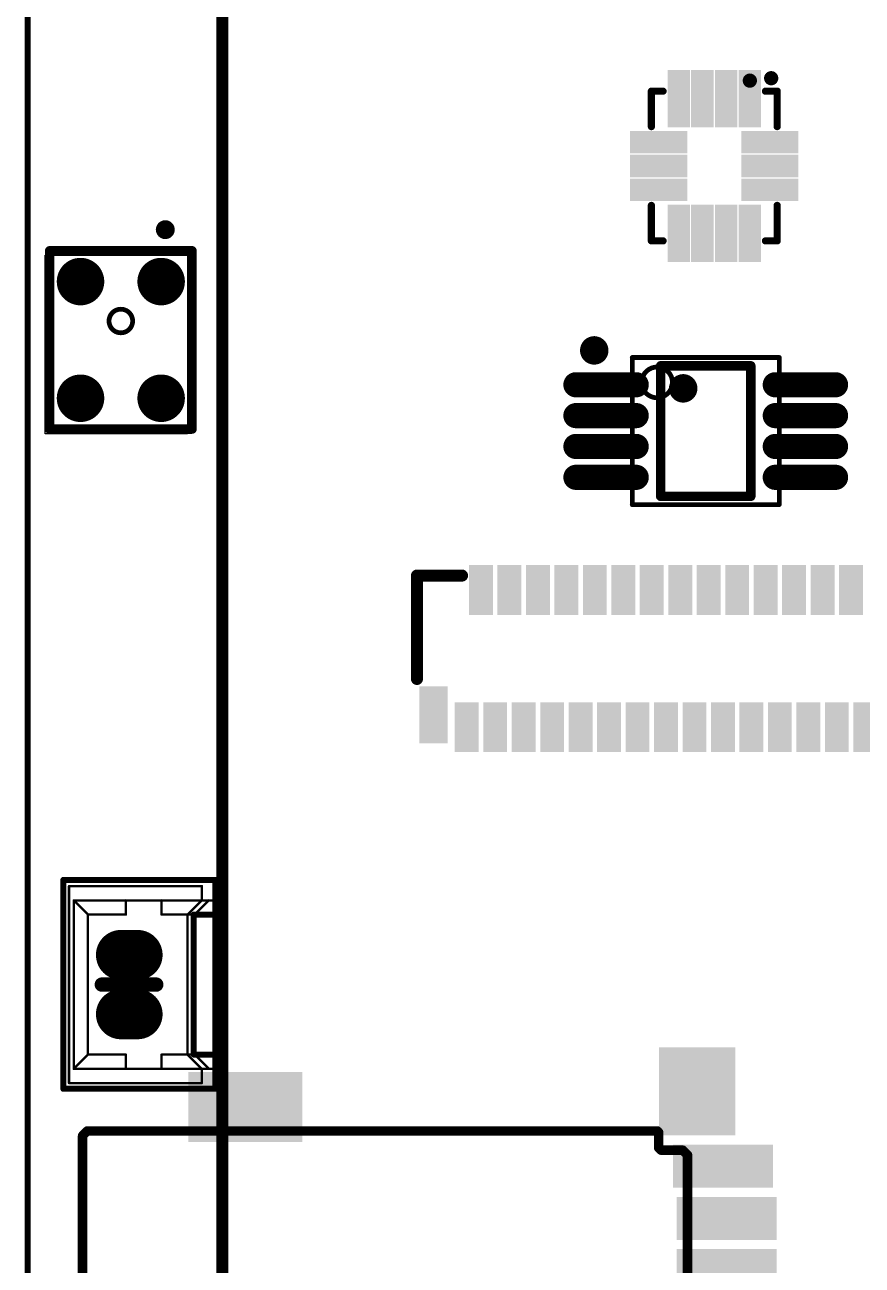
# Model space of a CAD drawing. Header units: millimetres. Extents: x 6.83 to 8, y 14.94 to 18.7.
# Drawn here: x 6.831 to 7.526, y 15.974 to 17.004 of the extents above; entities that cross this region are included whole.
import ezdxf

# ---------------------------------------------------------------- set-up
doc = ezdxf.new("R2010")
doc.units = ezdxf.units.MM
doc.header["$MEASUREMENT"] = 0
for name, color, linetype in [('BottomLayer', 5, 'Continuous'), ('BottomOverlay', 54, 'Continuous'), ('BottomSolder', 6, 'Continuous'), ('KeepOutLayer', 6, 'Continuous'), ('Mechanical13', 56, 'Continuous'), ('Mechanical15', 56, 'Continuous'), ('MidLayer1', 16, 'Continuous'), ('MidLayer2', 76, 'Continuous'), ('MultiLayer', 9, 'Continuous'), ('TopLayer', 1, 'Continuous'), ('TopOverlay', 2, 'Continuous'), ('TopPaste', 8, 'Continuous'), ('TopSolder', 216, 'Continuous')]:
    doc.layers.add(name, color=color, linetype=linetype)

# ---------------------------------------------------------------- blocks, each defined once
blk = doc.blocks.new('BATTERY_BOX18650_DIP_____B_2')
at = {"layer": 'BottomOverlay', "const_width": 0.01}
blk.add_lwpolyline([(1.5074, 0.4114), (-1.5276, 0.4114)], dxfattribs=at)
blk = doc.blocks.new('TF_1_7')
at = {"layer": 'TopLayer'}
for points in [[(0.1905, 0.2893), (0.1905, 0.3393), (0.1039, 0.2893), (0.1039, 0.3393)], [(-0.2032, 0.2437), (-0.2032, 0.3087), (-0.2583, 0.2437), (-0.2583, 0.3087)], [(-0.2146, 0.0787), (-0.2146, 0.1063), (-0.2896, 0.0787), (-0.2896, 0.1063)], [(-0.2146, 0.0354), (-0.2146, 0.063), (-0.2896, 0.0354), (-0.2896, 0.063)], [(-0.2146, -0.0079), (-0.2146, 0.0197), (-0.2896, -0.0079), (-0.2896, 0.0197)], [(-0.2146, -0.0512), (-0.2146, -0.0236), (-0.2896, -0.0512), (-0.2896, -0.0236)], [(-0.2146, -0.0945), (-0.2146, -0.0669), (-0.2896, -0.0945), (-0.2896, -0.0669)], [(-0.2146, -0.1378), (-0.2146, -0.1102), (-0.2896, -0.1378), (-0.2896, -0.1102)], [(-0.2146, -0.1811), (-0.2146, -0.1535), (-0.2896, -0.1811), (-0.2896, -0.1535)], [(-0.2146, -0.2244), (-0.2146, -0.1968), (-0.2896, -0.2244), (-0.2896, -0.1968)], [(-0.2116, -0.2677), (-0.2116, -0.2402), (-0.2866, -0.2677), (-0.2866, -0.2402)], [(-0.2001, -0.3485), (-0.2001, -0.2835), (-0.2553, -0.3485), (-0.2553, -0.2835)], [(0.1905, -0.328), (0.1905, -0.278), (0.1039, -0.328), (0.1039, -0.278)]]:
    blk.add_solid(points, dxfattribs=at)
at = {"layer": 'TopOverlay', "const_width": 0.00787}
for points in [[(0.3235, 0.2854), (-0.1817, 0.2848)], [(-0.1817, 0.2848), (-0.1817, 0.2448)], [(0.3243, 0.2846), (0.3243, 0.0428)], [(-0.1817, 0.2448), (-0.1897, 0.2368)], [(-0.2197, 0.2368), (-0.2197, -0.2632)], [(-0.1897, 0.2368), (-0.2197, 0.2368)], [(0.3243, 0.0428), (0.2823, 0.0008)], [(0.2823, 0.0008), (0.2823, -0.2792)], [(-0.2157, -0.2672), (-0.2197, -0.2632)], [(-0.1977, -0.2672), (-0.2157, -0.2672)], [(-0.1957, -0.2692), (-0.1977, -0.2672)], [(-0.1957, -0.2692), (-0.1957, -0.282)], [(0.2823, -0.2792), (0.2783, -0.2832)], [(-0.1946, -0.2832), (-0.1957, -0.282)], [(0.2783, -0.2832), (-0.1946, -0.2832)]]:
    blk.add_lwpolyline(points, dxfattribs=at)
at = {"layer": 'TopOverlay', "const_width": 0.00394}
for points in [[(-0.1837, 0.2848, 1), (-0.1798, 0.2848, 1)], [(-0.1837, 0.2848, 1), (-0.1798, 0.2848, 1)], [(0.3215, 0.2854, 1), (0.3254, 0.2854, 1)], [(0.3223, 0.2846, 1), (0.3262, 0.2846, 1)], [(-0.1837, 0.2448, 1), (-0.1798, 0.2448, 1)], [(-0.1837, 0.2448, 1), (-0.1798, 0.2448, 1)], [(-0.2217, 0.2368, 1), (-0.2178, 0.2368, 1)], [(-0.2217, 0.2368, 1), (-0.2178, 0.2368, 1)], [(-0.1917, 0.2368, 1), (-0.1878, 0.2368, 1)], [(-0.1917, 0.2368, 1), (-0.1878, 0.2368, 1)], [(0.3223, 0.0428, 1), (0.3262, 0.0428, 1)], [(0.3223, 0.0428, 1), (0.3262, 0.0428, 1)], [(0.2803, 0.0008, 1), (0.2842, 0.0008, 1)], [(0.2803, 0.0008, 1), (0.2842, 0.0008, 1)], [(-0.2217, -0.2632, 1), (-0.2178, -0.2632, 1)], [(-0.2217, -0.2632, 1), (-0.2178, -0.2632, 1)], [(-0.2177, -0.2672, 1), (-0.2138, -0.2672, 1)], [(-0.2177, -0.2672, 1), (-0.2138, -0.2672, 1)], [(-0.1997, -0.2672, 1), (-0.1958, -0.2672, 1)], [(-0.1997, -0.2672, 1), (-0.1958, -0.2672, 1)], [(-0.1977, -0.2692, 1), (-0.1938, -0.2692, 1)], [(-0.1977, -0.2692, 1), (-0.1938, -0.2692, 1)], [(0.2803, -0.2792, 1), (0.2842, -0.2792, 1)], [(0.2803, -0.2792, 1), (0.2842, -0.2792, 1)], [(-0.1977, -0.282, 1), (-0.1938, -0.282, 1)], [(-0.1977, -0.282, 1), (-0.1938, -0.282, 1)], [(-0.1965, -0.2832, 1), (-0.1926, -0.2832, 1)], [(-0.1965, -0.2832, 1), (-0.1926, -0.2832, 1)], [(0.2763, -0.2832, 1), (0.2802, -0.2832, 1)], [(0.2763, -0.2832, 1), (0.2802, -0.2832, 1)]]:
    blk.add_lwpolyline(points, format="xyb", close=True, dxfattribs=at)
at = {"layer": 'TopPaste'}
for points in [[(0.1905, 0.2893), (0.1905, 0.3393), (0.1039, 0.2893), (0.1039, 0.3393)], [(-0.2032, 0.2437), (-0.2032, 0.3087), (-0.2583, 0.2437), (-0.2583, 0.3087)], [(-0.2146, 0.0787), (-0.2146, 0.1063), (-0.2896, 0.0787), (-0.2896, 0.1063)], [(-0.2146, 0.0354), (-0.2146, 0.063), (-0.2896, 0.0354), (-0.2896, 0.063)], [(-0.2146, -0.0079), (-0.2146, 0.0197), (-0.2896, -0.0079), (-0.2896, 0.0197)], [(-0.2146, -0.0512), (-0.2146, -0.0236), (-0.2896, -0.0512), (-0.2896, -0.0236)], [(-0.2146, -0.0945), (-0.2146, -0.0669), (-0.2896, -0.0945), (-0.2896, -0.0669)], [(-0.2146, -0.1378), (-0.2146, -0.1102), (-0.2896, -0.1378), (-0.2896, -0.1102)], [(-0.2146, -0.1811), (-0.2146, -0.1535), (-0.2896, -0.1811), (-0.2896, -0.1535)], [(-0.2146, -0.2244), (-0.2146, -0.1968), (-0.2896, -0.2244), (-0.2896, -0.1968)], [(-0.2116, -0.2677), (-0.2116, -0.2402), (-0.2866, -0.2677), (-0.2866, -0.2402)], [(-0.2001, -0.3485), (-0.2001, -0.2835), (-0.2553, -0.3485), (-0.2553, -0.2835)], [(0.1905, -0.328), (0.1905, -0.278), (0.1039, -0.328), (0.1039, -0.278)]]:
    blk.add_solid(points, dxfattribs=at)
at = {"layer": 'TopSolder'}
for points in [[(0.1945, 0.2853), (0.1945, 0.3433), (0.0999, 0.2853), (0.0999, 0.3433)], [(-0.1992, 0.2397), (-0.1992, 0.3127), (-0.2623, 0.2397), (-0.2623, 0.3127)], [(-0.2106, 0.0747), (-0.2106, 0.1103), (-0.2936, 0.0747), (-0.2936, 0.1103)], [(-0.2106, 0.0314), (-0.2106, 0.067), (-0.2936, 0.0314), (-0.2936, 0.067)], [(-0.2106, -0.0119), (-0.2106, 0.0237), (-0.2936, -0.0119), (-0.2936, 0.0237)], [(-0.2106, -0.0552), (-0.2106, -0.0196), (-0.2936, -0.0552), (-0.2936, -0.0196)], [(-0.2106, -0.0985), (-0.2106, -0.0629), (-0.2936, -0.0985), (-0.2936, -0.0629)], [(-0.2106, -0.1418), (-0.2106, -0.1062), (-0.2936, -0.1418), (-0.2936, -0.1062)], [(-0.2106, -0.1851), (-0.2106, -0.1495), (-0.2936, -0.1851), (-0.2936, -0.1495)], [(-0.2106, -0.2284), (-0.2106, -0.1928), (-0.2936, -0.2284), (-0.2936, -0.1928)], [(-0.2076, -0.2717), (-0.2076, -0.2362), (-0.2906, -0.2717), (-0.2906, -0.2362)], [(0.1945, -0.332), (0.1945, -0.274), (0.0999, -0.332), (0.0999, -0.274)], [(-0.1961, -0.3525), (-0.1961, -0.2795), (-0.2593, -0.3525), (-0.2593, -0.2795)]]:
    blk.add_solid(points, dxfattribs=at)
blk = doc.blocks.new('QMI8658C_10')
at = {"layer": 'Mechanical15'}
for points, const_width in [([(0.0738, -0.0295, 1), (0.0679, -0.0295, 1)], 0.00591), ([(0.0664, -0.0295, 1), (0.0694, -0.0295, 1)], 0.00295), ([(0.0723, -0.0295, 1), (0.0753, -0.0295, 1)], 0.00295)]:
    blk.add_lwpolyline(points, format="xyb", close=True, dxfattribs=dict(at, const_width=const_width))
at = {"layer": 'TopLayer'}
for points in [[(-0.025, 0.0264), (-0.0144, 0.0264), (-0.025, 0.0658), (-0.0144, 0.0658)], [(-0.0053, 0.0264), (0.0053, 0.0264), (-0.0053, 0.0658), (0.0053, 0.0658)], [(0.0144, 0.0264), (0.025, 0.0264), (0.0144, 0.0658), (0.025, 0.0658)], [(-0.0756, 0.0242), (-0.0362, 0.0242), (-0.0756, 0.0348), (-0.0362, 0.0348)], [(0.0362, 0.0242), (0.0756, 0.0242), (0.0362, 0.0348), (0.0756, 0.0348)], [(-0.0756, 0.0045), (-0.0362, 0.0045), (-0.0756, 0.0152), (-0.0362, 0.0152)], [(0.0362, 0.0045), (0.0756, 0.0045), (0.0362, 0.0152), (0.0756, 0.0152)], [(-0.0756, -0.0151), (-0.0362, -0.0151), (-0.0756, -0.0045), (-0.0362, -0.0045)], [(0.0362, -0.0151), (0.0756, -0.0151), (0.0362, -0.0045), (0.0756, -0.0045)], [(-0.0756, -0.0348), (-0.0362, -0.0348), (-0.0756, -0.0242), (-0.0362, -0.0242)], [(-0.025, -0.0657), (-0.0144, -0.0657), (-0.025, -0.0264), (-0.0144, -0.0264)], [(-0.0053, -0.0657), (0.0053, -0.0657), (-0.0053, -0.0264), (0.0053, -0.0264)], [(0.0144, -0.0657), (0.025, -0.0657), (0.0144, -0.0264), (0.025, -0.0264)], [(0.0362, -0.0348), (0.0756, -0.0348), (0.0362, -0.0242), (0.0756, -0.0242)]]:
    blk.add_solid(points, dxfattribs=at)
at = {"layer": 'TopOverlay', "const_width": 0.006}
for points in [[(-0.0327, 0.0522), (-0.0621, 0.0522)], [(-0.0621, 0.0425), (-0.0621, 0.0522)], [(0.0621, 0.0522), (0.0327, 0.0522)], [(0.0621, 0.0425), (0.0621, 0.0522)], [(-0.0621, -0.0522), (-0.0621, -0.0425)], [(0.0621, -0.0522), (0.0621, -0.0425)], [(-0.0327, -0.0522), (-0.0621, -0.0522)], [(0.0621, -0.0522), (0.0327, -0.0522)]]:
    blk.add_lwpolyline(points, dxfattribs=at)
at = {"layer": 'TopOverlay'}
for points, const_width in [([(-0.0636, 0.0522, 1), (-0.0606, 0.0522, 1)], 0.003), ([(-0.0636, 0.0522, 1), (-0.0606, 0.0522, 1)], 0.003), ([(-0.0342, 0.0522, 1), (-0.0312, 0.0522, 1)], 0.003), ([(0.0312, 0.0522, 1), (0.0342, 0.0522, 1)], 0.003), ([(0.0606, 0.0522, 1), (0.0636, 0.0522, 1)], 0.003), ([(0.0606, 0.0522, 1), (0.0636, 0.0522, 1)], 0.003), ([(-0.0636, 0.0425, 1), (-0.0606, 0.0425, 1)], 0.003), ([(0.0606, 0.0425, 1), (0.0636, 0.0425, 1)], 0.003), ([(-0.0636, -0.0425, 1), (-0.0606, -0.0425, 1)], 0.003), ([(0.0606, -0.0425, 1), (0.0636, -0.0425, 1)], 0.003), ([(-0.0636, -0.0522, 1), (-0.0606, -0.0522, 1)], 0.003), ([(-0.0636, -0.0522, 1), (-0.0606, -0.0522, 1)], 0.003), ([(-0.0342, -0.0522, 1), (-0.0312, -0.0522, 1)], 0.003), ([(0.0312, -0.0522, 1), (0.0342, -0.0522, 1)], 0.003), ([(0.0606, -0.0522, 1), (0.0636, -0.0522, 1)], 0.003), ([(0.0606, -0.0522, 1), (0.0636, -0.0522, 1)], 0.003), ([(0.0758, -0.0472, 1), (0.0699, -0.0472, 1)], 0.00591), ([(0.0684, -0.0472, 1), (0.0714, -0.0472, 1)], 0.00295), ([(0.0743, -0.0472, 1), (0.0773, -0.0472, 1)], 0.00295)]:
    blk.add_lwpolyline(points, format="xyb", close=True, dxfattribs=dict(at, const_width=const_width))
at = {"layer": 'TopPaste'}
for points in [[(-0.025, 0.0264), (-0.0144, 0.0264), (-0.025, 0.0658), (-0.0144, 0.0658)], [(-0.0053, 0.0264), (0.0053, 0.0264), (-0.0053, 0.0658), (0.0053, 0.0658)], [(0.0144, 0.0264), (0.025, 0.0264), (0.0144, 0.0658), (0.025, 0.0658)], [(-0.0756, 0.0242), (-0.0362, 0.0242), (-0.0756, 0.0348), (-0.0362, 0.0348)], [(0.0362, 0.0242), (0.0756, 0.0242), (0.0362, 0.0348), (0.0756, 0.0348)], [(-0.0756, 0.0045), (-0.0362, 0.0045), (-0.0756, 0.0152), (-0.0362, 0.0152)], [(0.0362, 0.0045), (0.0756, 0.0045), (0.0362, 0.0152), (0.0756, 0.0152)], [(-0.0756, -0.0151), (-0.0362, -0.0151), (-0.0756, -0.0045), (-0.0362, -0.0045)], [(0.0362, -0.0151), (0.0756, -0.0151), (0.0362, -0.0045), (0.0756, -0.0045)], [(-0.0756, -0.0348), (-0.0362, -0.0348), (-0.0756, -0.0242), (-0.0362, -0.0242)], [(-0.025, -0.0657), (-0.0144, -0.0657), (-0.025, -0.0264), (-0.0144, -0.0264)], [(-0.0053, -0.0657), (0.0053, -0.0657), (-0.0053, -0.0264), (0.0053, -0.0264)], [(0.0144, -0.0657), (0.025, -0.0657), (0.0144, -0.0264), (0.025, -0.0264)], [(0.0362, -0.0348), (0.0756, -0.0348), (0.0362, -0.0242), (0.0756, -0.0242)]]:
    blk.add_solid(points, dxfattribs=at)
at = {"layer": 'TopSolder'}
for points in [[(-0.029, 0.0224), (-0.0104, 0.0224), (-0.029, 0.0698), (-0.0104, 0.0698)], [(-0.0093, 0.0224), (0.0093, 0.0224), (-0.0093, 0.0698), (0.0093, 0.0698)], [(0.0104, 0.0224), (0.029, 0.0224), (0.0104, 0.0698), (0.029, 0.0698)], [(-0.0796, 0.0202), (-0.0322, 0.0202), (-0.0796, 0.0388), (-0.0322, 0.0388)], [(0.0322, 0.0202), (0.0796, 0.0202), (0.0322, 0.0388), (0.0796, 0.0388)], [(-0.0796, 0.0005), (-0.0322, 0.0005), (-0.0796, 0.0192), (-0.0322, 0.0192)], [(0.0322, 0.0005), (0.0796, 0.0005), (0.0322, 0.0192), (0.0796, 0.0192)], [(-0.0796, -0.0191), (-0.0322, -0.0191), (-0.0796, -0.0005), (-0.0322, -0.0005)], [(0.0322, -0.0191), (0.0796, -0.0191), (0.0322, -0.0005), (0.0796, -0.0005)], [(-0.0796, -0.0388), (-0.0322, -0.0388), (-0.0796, -0.0202), (-0.0322, -0.0202)], [(0.0322, -0.0388), (0.0796, -0.0388), (0.0322, -0.0202), (0.0796, -0.0202)], [(-0.029, -0.0697), (-0.0104, -0.0697), (-0.029, -0.0224), (-0.0104, -0.0224)], [(-0.0093, -0.0697), (0.0093, -0.0697), (-0.0093, -0.0224), (0.0093, -0.0224)], [(0.0104, -0.0697), (0.029, -0.0697), (0.0104, -0.0224), (0.029, -0.0224)]]:
    blk.add_solid(points, dxfattribs=at)
blk = doc.blocks.new('FPC0_3_SMD_57P_16')
at = {"layer": 'TopLayer'}
for points in [[(-0.313, 0.0736), (-0.3248, 0.0736), (-0.313, 0.0402), (-0.3248, 0.0402)], [(-0.2894, 0.0736), (-0.3012, 0.0736), (-0.2894, 0.0402), (-0.3012, 0.0402)], [(-0.2657, 0.0736), (-0.2776, 0.0736), (-0.2657, 0.0402), (-0.2776, 0.0402)], [(-0.2421, 0.0736), (-0.2539, 0.0736), (-0.2421, 0.0402), (-0.2539, 0.0402)], [(-0.2185, 0.0736), (-0.2303, 0.0736), (-0.2185, 0.0402), (-0.2303, 0.0402)], [(-0.1949, 0.0736), (-0.2067, 0.0736), (-0.1949, 0.0402), (-0.2067, 0.0402)], [(-0.1713, 0.0736), (-0.1831, 0.0736), (-0.1713, 0.0402), (-0.1831, 0.0402)], [(-0.1476, 0.0736), (-0.1594, 0.0736), (-0.1476, 0.0402), (-0.1594, 0.0402)], [(-0.124, 0.0736), (-0.1358, 0.0736), (-0.124, 0.0402), (-0.1358, 0.0402)], [(-0.1004, 0.0736), (-0.1122, 0.0736), (-0.1004, 0.0402), (-0.1122, 0.0402)], [(-0.0768, 0.0736), (-0.0886, 0.0736), (-0.0768, 0.0402), (-0.0886, 0.0402)], [(-0.0531, 0.0736), (-0.065, 0.0736), (-0.0531, 0.0402), (-0.065, 0.0402)], [(-0.0295, 0.0736), (-0.0413, 0.0736), (-0.0295, 0.0402), (-0.0413, 0.0402)], [(-0.0059, 0.0736), (-0.0177, 0.0736), (-0.0059, 0.0402), (-0.0177, 0.0402)], [(-0.3661, -0.027), (-0.3661, -0.0663), (-0.3504, -0.027), (-0.3504, -0.0663)], [(-0.3366, -0.0736), (-0.3248, -0.0736), (-0.3366, -0.0402), (-0.3248, -0.0402)], [(-0.313, -0.0736), (-0.3012, -0.0736), (-0.313, -0.0402), (-0.3012, -0.0402)], [(-0.2894, -0.0736), (-0.2776, -0.0736), (-0.2894, -0.0402), (-0.2776, -0.0402)], [(-0.2657, -0.0736), (-0.2539, -0.0736), (-0.2657, -0.0402), (-0.2539, -0.0402)], [(-0.2421, -0.0736), (-0.2303, -0.0736), (-0.2421, -0.0402), (-0.2303, -0.0402)], [(-0.2185, -0.0736), (-0.2067, -0.0736), (-0.2185, -0.0402), (-0.2067, -0.0402)], [(-0.1949, -0.0736), (-0.1831, -0.0736), (-0.1949, -0.0402), (-0.1831, -0.0402)], [(-0.1713, -0.0736), (-0.1594, -0.0736), (-0.1713, -0.0402), (-0.1594, -0.0402)], [(-0.1476, -0.0736), (-0.1358, -0.0736), (-0.1476, -0.0402), (-0.1358, -0.0402)], [(-0.124, -0.0736), (-0.1122, -0.0736), (-0.124, -0.0402), (-0.1122, -0.0402)], [(-0.1004, -0.0736), (-0.0886, -0.0736), (-0.1004, -0.0402), (-0.0886, -0.0402)], [(-0.0768, -0.0736), (-0.065, -0.0736), (-0.0768, -0.0402), (-0.065, -0.0402)], [(-0.0531, -0.0736), (-0.0413, -0.0736), (-0.0531, -0.0402), (-0.0413, -0.0402)], [(-0.0295, -0.0736), (-0.0177, -0.0736), (-0.0295, -0.0402), (-0.0177, -0.0402)], [(-0.0059, -0.0736), (0.0059, -0.0736), (-0.0059, -0.0402), (0.0059, -0.0402)]]:
    blk.add_solid(points, dxfattribs=at)
at = {"layer": 'TopOverlay', "const_width": 0.01}
for points in [[(-0.372, 0.0689), (-0.3346, 0.0689)], [(-0.372, -0.0169), (-0.372, 0.0689)]]:
    blk.add_lwpolyline(points, dxfattribs=at)
at = {"layer": 'TopOverlay', "const_width": 0.005}
for points in [[(-0.3745, 0.0689, 1), (-0.3695, 0.0689, 1)], [(-0.3745, 0.0689, 1), (-0.3695, 0.0689, 1)], [(-0.3371, 0.0689, 1), (-0.3321, 0.0689, 1)], [(-0.3745, -0.0169, 1), (-0.3695, -0.0169, 1)]]:
    blk.add_lwpolyline(points, format="xyb", close=True, dxfattribs=at)
at = {"layer": 'TopPaste'}
for points in [[(-0.313, 0.0736), (-0.3248, 0.0736), (-0.313, 0.0402), (-0.3248, 0.0402)], [(-0.2894, 0.0736), (-0.3012, 0.0736), (-0.2894, 0.0402), (-0.3012, 0.0402)], [(-0.2657, 0.0736), (-0.2776, 0.0736), (-0.2657, 0.0402), (-0.2776, 0.0402)], [(-0.2421, 0.0736), (-0.2539, 0.0736), (-0.2421, 0.0402), (-0.2539, 0.0402)], [(-0.2185, 0.0736), (-0.2303, 0.0736), (-0.2185, 0.0402), (-0.2303, 0.0402)], [(-0.1949, 0.0736), (-0.2067, 0.0736), (-0.1949, 0.0402), (-0.2067, 0.0402)], [(-0.1713, 0.0736), (-0.1831, 0.0736), (-0.1713, 0.0402), (-0.1831, 0.0402)], [(-0.1476, 0.0736), (-0.1594, 0.0736), (-0.1476, 0.0402), (-0.1594, 0.0402)], [(-0.124, 0.0736), (-0.1358, 0.0736), (-0.124, 0.0402), (-0.1358, 0.0402)], [(-0.1004, 0.0736), (-0.1122, 0.0736), (-0.1004, 0.0402), (-0.1122, 0.0402)], [(-0.0768, 0.0736), (-0.0886, 0.0736), (-0.0768, 0.0402), (-0.0886, 0.0402)], [(-0.0531, 0.0736), (-0.065, 0.0736), (-0.0531, 0.0402), (-0.065, 0.0402)], [(-0.0295, 0.0736), (-0.0413, 0.0736), (-0.0295, 0.0402), (-0.0413, 0.0402)], [(-0.0059, 0.0736), (-0.0177, 0.0736), (-0.0059, 0.0402), (-0.0177, 0.0402)], [(-0.3661, -0.027), (-0.3661, -0.0663), (-0.3504, -0.027), (-0.3504, -0.0663)], [(-0.3366, -0.0736), (-0.3248, -0.0736), (-0.3366, -0.0402), (-0.3248, -0.0402)], [(-0.313, -0.0736), (-0.3012, -0.0736), (-0.313, -0.0402), (-0.3012, -0.0402)], [(-0.2894, -0.0736), (-0.2776, -0.0736), (-0.2894, -0.0402), (-0.2776, -0.0402)], [(-0.2657, -0.0736), (-0.2539, -0.0736), (-0.2657, -0.0402), (-0.2539, -0.0402)], [(-0.2421, -0.0736), (-0.2303, -0.0736), (-0.2421, -0.0402), (-0.2303, -0.0402)], [(-0.2185, -0.0736), (-0.2067, -0.0736), (-0.2185, -0.0402), (-0.2067, -0.0402)], [(-0.1949, -0.0736), (-0.1831, -0.0736), (-0.1949, -0.0402), (-0.1831, -0.0402)], [(-0.1713, -0.0736), (-0.1594, -0.0736), (-0.1713, -0.0402), (-0.1594, -0.0402)], [(-0.1476, -0.0736), (-0.1358, -0.0736), (-0.1476, -0.0402), (-0.1358, -0.0402)], [(-0.124, -0.0736), (-0.1122, -0.0736), (-0.124, -0.0402), (-0.1122, -0.0402)], [(-0.1004, -0.0736), (-0.0886, -0.0736), (-0.1004, -0.0402), (-0.0886, -0.0402)], [(-0.0768, -0.0736), (-0.065, -0.0736), (-0.0768, -0.0402), (-0.065, -0.0402)], [(-0.0531, -0.0736), (-0.0413, -0.0736), (-0.0531, -0.0402), (-0.0413, -0.0402)], [(-0.0295, -0.0736), (-0.0177, -0.0736), (-0.0295, -0.0402), (-0.0177, -0.0402)], [(-0.0059, -0.0736), (0.0059, -0.0736), (-0.0059, -0.0402), (0.0059, -0.0402)]]:
    blk.add_solid(points, dxfattribs=at)
at = {"layer": 'TopSolder'}
for points in [[(-0.309, 0.0776), (-0.3288, 0.0776), (-0.309, 0.0362), (-0.3288, 0.0362)], [(-0.2854, 0.0776), (-0.3052, 0.0776), (-0.2854, 0.0362), (-0.3052, 0.0362)], [(-0.2617, 0.0776), (-0.2816, 0.0776), (-0.2617, 0.0362), (-0.2816, 0.0362)], [(-0.2381, 0.0776), (-0.2579, 0.0776), (-0.2381, 0.0362), (-0.2579, 0.0362)], [(-0.2145, 0.0776), (-0.2343, 0.0776), (-0.2145, 0.0362), (-0.2343, 0.0362)], [(-0.1909, 0.0776), (-0.2107, 0.0776), (-0.1909, 0.0362), (-0.2107, 0.0362)], [(-0.1673, 0.0776), (-0.1871, 0.0776), (-0.1673, 0.0362), (-0.1871, 0.0362)], [(-0.1436, 0.0776), (-0.1634, 0.0776), (-0.1436, 0.0362), (-0.1634, 0.0362)], [(-0.12, 0.0776), (-0.1398, 0.0776), (-0.12, 0.0362), (-0.1398, 0.0362)], [(-0.0964, 0.0776), (-0.1162, 0.0776), (-0.0964, 0.0362), (-0.1162, 0.0362)], [(-0.0728, 0.0776), (-0.0926, 0.0776), (-0.0728, 0.0362), (-0.0926, 0.0362)], [(-0.0491, 0.0776), (-0.069, 0.0776), (-0.0491, 0.0362), (-0.069, 0.0362)], [(-0.0255, 0.0776), (-0.0453, 0.0776), (-0.0255, 0.0362), (-0.0453, 0.0362)], [(-0.0019, 0.0776), (-0.0217, 0.0776), (-0.0019, 0.0362), (-0.0217, 0.0362)], [(-0.3701, -0.023), (-0.3701, -0.0703), (-0.3464, -0.023), (-0.3464, -0.0703)], [(-0.3406, -0.0776), (-0.3208, -0.0776), (-0.3406, -0.0362), (-0.3208, -0.0362)], [(-0.317, -0.0776), (-0.2972, -0.0776), (-0.317, -0.0362), (-0.2972, -0.0362)], [(-0.2934, -0.0776), (-0.2736, -0.0776), (-0.2934, -0.0362), (-0.2736, -0.0362)], [(-0.2697, -0.0776), (-0.2499, -0.0776), (-0.2697, -0.0362), (-0.2499, -0.0362)], [(-0.2461, -0.0776), (-0.2263, -0.0776), (-0.2461, -0.0362), (-0.2263, -0.0362)], [(-0.2225, -0.0776), (-0.2027, -0.0776), (-0.2225, -0.0362), (-0.2027, -0.0362)], [(-0.1989, -0.0776), (-0.1791, -0.0776), (-0.1989, -0.0362), (-0.1791, -0.0362)], [(-0.1753, -0.0776), (-0.1554, -0.0776), (-0.1753, -0.0362), (-0.1554, -0.0362)], [(-0.1516, -0.0776), (-0.1318, -0.0776), (-0.1516, -0.0362), (-0.1318, -0.0362)], [(-0.128, -0.0776), (-0.1082, -0.0776), (-0.128, -0.0362), (-0.1082, -0.0362)], [(-0.1044, -0.0776), (-0.0846, -0.0776), (-0.1044, -0.0362), (-0.0846, -0.0362)], [(-0.0808, -0.0776), (-0.061, -0.0776), (-0.0808, -0.0362), (-0.061, -0.0362)], [(-0.0571, -0.0776), (-0.0373, -0.0776), (-0.0571, -0.0362), (-0.0373, -0.0362)], [(-0.0335, -0.0776), (-0.0137, -0.0776), (-0.0335, -0.0362), (-0.0137, -0.0362)], [(-0.0099, -0.0776), (0.0099, -0.0776), (-0.0099, -0.0362), (0.0099, -0.0362)]]:
    blk.add_solid(points, dxfattribs=at)
blk = doc.blocks.new('AOS3729A_T42_18')
at = {"layer": 'TopLayer', "const_width": 0.0157}
for points in [[(-0.0413, 0.0484, 1), (-0.0256, 0.0484, 1)], [(0.0256, 0.0484, 1), (0.0413, 0.0484, 1)], [(-0.0413, -0.0484, 1), (-0.0256, -0.0484, 1)], [(0.0256, -0.0484, 1), (0.0413, -0.0484, 1)]]:
    blk.add_lwpolyline(points, format="xyb", close=True, dxfattribs=at)
at = {"layer": 'TopOverlay'}
for points, const_width in [([(0.0408, 0.0915, 1), (0.033, 0.0915, 1)], 0.00787), ([(0.031, 0.0915, 1), (0.0349, 0.0915, 1)], 0.00394), ([(0.0389, 0.0915, 1), (0.0428, 0.0915, 1)], 0.00394), ([(-0.061, 0.074, 1), (-0.0571, 0.074, 1)], 0.00394), ([(-0.061, 0.074, 1), (-0.0571, 0.074, 1)], 0.00394), ([(0.0571, 0.074, 1), (0.061, 0.074, 1)], 0.00394), ([(0.0571, 0.074, 1), (0.061, 0.074, 1)], 0.00394), ([(0.0098, 0.0157, 1), (-0.0098, 0.0157, 1)], 0.00394), ([(-0.0108, 0.0157, 1), (-0.0089, 0.0157, 1)], 0.00197), ([(0.0089, 0.0157, 1), (0.0108, 0.0157, 1)], 0.00197), ([(-0.061, -0.074, 1), (-0.0571, -0.074, 1)], 0.00394), ([(-0.061, -0.074, 1), (-0.0571, -0.074, 1)], 0.00394), ([(0.0571, -0.074, 1), (0.061, -0.074, 1)], 0.00394), ([(0.0571, -0.074, 1), (0.061, -0.074, 1)], 0.00394)]:
    blk.add_lwpolyline(points, format="xyb", close=True, dxfattribs=dict(at, const_width=const_width))
at = {"layer": 'TopOverlay', "const_width": 0.00787}
for points in [[(-0.0591, 0.074), (0.0591, 0.074)], [(-0.0591, -0.074), (-0.0591, 0.074)], [(0.0591, -0.074), (0.0591, 0.074)], [(-0.0591, -0.074), (0.0591, -0.074)]]:
    blk.add_lwpolyline(points, dxfattribs=at)
at = {"layer": 'TopPaste', "const_width": 0.0157}
for points in [[(-0.0413, 0.0484, 1), (-0.0256, 0.0484, 1)], [(0.0256, 0.0484, 1), (0.0413, 0.0484, 1)], [(-0.0413, -0.0484, 1), (-0.0256, -0.0484, 1)], [(0.0256, -0.0484, 1), (0.0413, -0.0484, 1)]]:
    blk.add_lwpolyline(points, format="xyb", close=True, dxfattribs=at)
at = {"layer": 'TopSolder', "const_width": 0.0197}
for points in [[(-0.0433, 0.0484, 1), (-0.0236, 0.0484, 1)], [(0.0236, 0.0484, 1), (0.0433, 0.0484, 1)], [(-0.0433, -0.0484, 1), (-0.0236, -0.0484, 1)], [(0.0236, -0.0484, 1), (0.0433, -0.0484, 1)]]:
    blk.add_lwpolyline(points, format="xyb", close=True, dxfattribs=at)
blk = doc.blocks.new('MSOP_8_19')
at = {"layer": 'Mechanical13', "const_width": 0.00394}
for points in [[(-0.061, 0.061), (-0.061, -0.061)], [(-0.061, 0.061), (0.061, 0.061)], [(0.061, 0.061), (0.061, -0.061)], [(-0.061, -0.061), (0.061, -0.061)]]:
    blk.add_lwpolyline(points, dxfattribs=at)
at = {"layer": 'Mechanical13'}
for points, const_width in [([(-0.062, 0.061, 1), (-0.06, 0.061, 1)], 0.00197), ([(-0.062, 0.061, 1), (-0.06, 0.061, 1)], 0.00197), ([(0.06, 0.061, 1), (0.062, 0.061, 1)], 0.00197), ([(0.06, 0.061, 1), (0.062, 0.061, 1)], 0.00197), ([(-0.0276, -0.0404, 1), (-0.0531, -0.0404, 1)], 0.00394), ([(-0.0541, -0.0404, 1), (-0.0522, -0.0404, 1)], 0.00197), ([(-0.0285, -0.0404, 1), (-0.0266, -0.0404, 1)], 0.00197), ([(-0.062, -0.061, 1), (-0.06, -0.061, 1)], 0.00197), ([(-0.062, -0.061, 1), (-0.06, -0.061, 1)], 0.00197), ([(0.06, -0.061, 1), (0.062, -0.061, 1)], 0.00197), ([(0.06, -0.061, 1), (0.062, -0.061, 1)], 0.00197)]:
    blk.add_lwpolyline(points, format="xyb", close=True, dxfattribs=dict(at, const_width=const_width))
at = {"layer": 'TopLayer', "const_width": 0.0169}
for points in [[(-0.0384, 0.0577), (-0.0384, 0.1077)], [(-0.0128, 0.0577), (-0.0128, 0.1077)], [(0.0128, 0.0577), (0.0128, 0.1077)], [(0.0384, 0.0577), (0.0384, 0.1077)], [(-0.0384, -0.1077), (-0.0384, -0.0577)], [(-0.0128, -0.1077), (-0.0128, -0.0577)], [(0.0128, -0.1077), (0.0128, -0.0577)], [(0.0384, -0.1077), (0.0384, -0.0577)]]:
    blk.add_lwpolyline(points, dxfattribs=at)
at = {"layer": 'TopLayer', "const_width": 0.00846}
for points in [[(-0.0426, 0.1077, 1), (-0.0342, 0.1077, 1)], [(-0.017, 0.1077, 1), (-0.0086, 0.1077, 1)], [(0.0086, 0.1077, 1), (0.017, 0.1077, 1)], [(0.0342, 0.1077, 1), (0.0426, 0.1077, 1)], [(-0.0426, 0.0577, 1), (-0.0342, 0.0577, 1)], [(-0.017, 0.0577, 1), (-0.0086, 0.0577, 1)], [(0.0086, 0.0577, 1), (0.017, 0.0577, 1)], [(0.0342, 0.0577, 1), (0.0426, 0.0577, 1)], [(-0.0426, -0.0577, 1), (-0.0342, -0.0577, 1)], [(-0.017, -0.0577, 1), (-0.0086, -0.0577, 1)], [(0.0086, -0.0577, 1), (0.017, -0.0577, 1)], [(0.0342, -0.0577, 1), (0.0426, -0.0577, 1)], [(-0.0426, -0.1077, 1), (-0.0342, -0.1077, 1)], [(-0.017, -0.1077, 1), (-0.0086, -0.1077, 1)], [(0.0086, -0.1077, 1), (0.017, -0.1077, 1)], [(0.0342, -0.1077, 1), (0.0426, -0.1077, 1)]]:
    blk.add_lwpolyline(points, format="xyb", close=True, dxfattribs=at)
at = {"layer": 'TopOverlay', "const_width": 0.00787}
for points in [[(-0.0541, 0.0374), (-0.0541, -0.0374)], [(-0.0541, 0.0374), (0.0541, 0.0374)], [(0.0541, 0.0374), (0.0541, -0.0374)], [(-0.0541, -0.0374), (0.0541, -0.0374)]]:
    blk.add_lwpolyline(points, dxfattribs=at)
at = {"layer": 'TopOverlay'}
for points, const_width in [([(-0.0561, 0.0374, 1), (-0.0522, 0.0374, 1)], 0.00394), ([(-0.0561, 0.0374, 1), (-0.0522, 0.0374, 1)], 0.00394), ([(0.0522, 0.0374, 1), (0.0561, 0.0374, 1)], 0.00394), ([(0.0522, 0.0374, 1), (0.0561, 0.0374, 1)], 0.00394), ([(-0.0295, -0.0187, 1), (-0.0413, -0.0187, 1)], 0.0118), ([(-0.0443, -0.0187, 1), (-0.0384, -0.0187, 1)], 0.00591), ([(-0.0325, -0.0187, 1), (-0.0266, -0.0187, 1)], 0.00591), ([(-0.0561, -0.0374, 1), (-0.0522, -0.0374, 1)], 0.00394), ([(-0.0561, -0.0374, 1), (-0.0522, -0.0374, 1)], 0.00394), ([(0.0522, -0.0374, 1), (0.0561, -0.0374, 1)], 0.00394), ([(0.0522, -0.0374, 1), (0.0561, -0.0374, 1)], 0.00394), ([(-0.061, -0.0925, 1), (-0.0728, -0.0925, 1)], 0.0118), ([(-0.0758, -0.0925, 1), (-0.0699, -0.0925, 1)], 0.00591), ([(-0.064, -0.0925, 1), (-0.0581, -0.0925, 1)], 0.00591)]:
    blk.add_lwpolyline(points, format="xyb", close=True, dxfattribs=dict(at, const_width=const_width))
at = {"layer": 'TopPaste', "const_width": 0.0169}
for points in [[(-0.0384, 0.0577), (-0.0384, 0.1077)], [(-0.0128, 0.0577), (-0.0128, 0.1077)], [(0.0128, 0.0577), (0.0128, 0.1077)], [(0.0384, 0.0577), (0.0384, 0.1077)], [(-0.0384, -0.1077), (-0.0384, -0.0577)], [(-0.0128, -0.1077), (-0.0128, -0.0577)], [(0.0128, -0.1077), (0.0128, -0.0577)], [(0.0384, -0.1077), (0.0384, -0.0577)]]:
    blk.add_lwpolyline(points, dxfattribs=at)
at = {"layer": 'TopPaste', "const_width": 0.00846}
for points in [[(-0.0426, 0.1077, 1), (-0.0342, 0.1077, 1)], [(-0.017, 0.1077, 1), (-0.0086, 0.1077, 1)], [(0.0086, 0.1077, 1), (0.017, 0.1077, 1)], [(0.0342, 0.1077, 1), (0.0426, 0.1077, 1)], [(-0.0426, 0.0577, 1), (-0.0342, 0.0577, 1)], [(-0.017, 0.0577, 1), (-0.0086, 0.0577, 1)], [(0.0086, 0.0577, 1), (0.017, 0.0577, 1)], [(0.0342, 0.0577, 1), (0.0426, 0.0577, 1)], [(-0.0426, -0.0577, 1), (-0.0342, -0.0577, 1)], [(-0.017, -0.0577, 1), (-0.0086, -0.0577, 1)], [(0.0086, -0.0577, 1), (0.017, -0.0577, 1)], [(0.0342, -0.0577, 1), (0.0426, -0.0577, 1)], [(-0.0426, -0.1077, 1), (-0.0342, -0.1077, 1)], [(-0.017, -0.1077, 1), (-0.0086, -0.1077, 1)], [(0.0086, -0.1077, 1), (0.017, -0.1077, 1)], [(0.0342, -0.1077, 1), (0.0426, -0.1077, 1)]]:
    blk.add_lwpolyline(points, format="xyb", close=True, dxfattribs=at)
at = {"layer": 'TopSolder', "const_width": 0.0209}
for points in [[(-0.0384, 0.0577), (-0.0384, 0.1077)], [(-0.0128, 0.0577), (-0.0128, 0.1077)], [(0.0128, 0.0577), (0.0128, 0.1077)], [(0.0384, 0.0577), (0.0384, 0.1077)], [(-0.0384, -0.1077), (-0.0384, -0.0577)], [(-0.0128, -0.1077), (-0.0128, -0.0577)], [(0.0128, -0.1077), (0.0128, -0.0577)], [(0.0384, -0.1077), (0.0384, -0.0577)]]:
    blk.add_lwpolyline(points, dxfattribs=at)
at = {"layer": 'TopSolder', "const_width": 0.0105}
for points in [[(-0.0436, 0.1077, 1), (-0.0332, 0.1077, 1)], [(-0.018, 0.1077, 1), (-0.0076, 0.1077, 1)], [(0.0076, 0.1077, 1), (0.018, 0.1077, 1)], [(0.0332, 0.1077, 1), (0.0436, 0.1077, 1)], [(-0.0436, 0.0577, 1), (-0.0332, 0.0577, 1)], [(-0.018, 0.0577, 1), (-0.0076, 0.0577, 1)], [(0.0076, 0.0577, 1), (0.018, 0.0577, 1)], [(0.0332, 0.0577, 1), (0.0436, 0.0577, 1)], [(-0.0436, -0.0577, 1), (-0.0332, -0.0577, 1)], [(-0.018, -0.0577, 1), (-0.0076, -0.0577, 1)], [(0.0076, -0.0577, 1), (0.018, -0.0577, 1)], [(0.0332, -0.0577, 1), (0.0436, -0.0577, 1)], [(-0.0436, -0.1077, 1), (-0.0332, -0.1077, 1)], [(-0.018, -0.1077, 1), (-0.0076, -0.1077, 1)], [(0.0076, -0.1077, 1), (0.018, -0.1077, 1)], [(0.0332, -0.1077, 1), (0.0436, -0.1077, 1)]]:
    blk.add_lwpolyline(points, format="xyb", close=True, dxfattribs=at)
blk = doc.blocks.new('MX1_25MM_2P____B_22')
at = {"layer": 'BottomLayer', "const_width": 0.0335}
for points in [[(-0.0246, -0.0069), (-0.0246, 0.0069)], [(0.0246, -0.0069), (0.0246, 0.0069)]]:
    blk.add_lwpolyline(points, dxfattribs=at)
at = {"layer": 'BottomLayer', "const_width": 0.0167}
for points in [[(-0.033, 0.0069, 1), (-0.0162, 0.0069, 1)], [(0.0162, 0.0069, 1), (0.033, 0.0069, 1)], [(-0.033, -0.0069, 1), (-0.0162, -0.0069, 1)], [(0.0162, -0.0069, 1), (0.033, -0.0069, 1)]]:
    blk.add_lwpolyline(points, format="xyb", close=True, dxfattribs=at)
at = {"layer": 'BottomOverlay'}
for points, const_width in [([(0.0868, 0.0547), (-0.0864, 0.0547)], 0.005), ([(-0.0864, -0.0713), (-0.0864, 0.0547)], 0.005), ([(0.0868, -0.0713), (0.0868, 0.0547)], 0.005), ([(0.0868, -0.0713), (0.0868, 0.0547)], 0.005), ([(-0.0817, -0.0602), (-0.0817, 0.05)], 0.00197), ([(0.0817, 0.05), (-0.0817, 0.05)], 0.00197), ([(-0.0817, -0.0602), (-0.0817, 0.05)], 0.00197), ([(-0.0699, -0.0602), (-0.0699, 0.0461)], 0.00197), ([(-0.0581, 0.0343), (-0.0699, 0.0461)], 0.00197), ([(0.0059, 0.0461), (-0.0699, 0.0461)], 0.00197), ([(0.0699, 0.0461), (0.0059, 0.0461)], 0.00197), ([(0.0581, 0.0343), (0.0699, 0.0461)], 0.00197), ([(0.0699, -0.0602), (0.0699, 0.0461)], 0.00197), ([(0.0817, -0.0602), (0.0817, 0.05)], 0.00197), ([(-0.0581, 0.0028), (-0.0581, 0.0343)], 0.00197), ([(0.0581, 0.0343), (-0.0581, 0.0343)], 0.00197), ([(0.0581, 0.0028), (0.0581, 0.0343)], 0.00197), ([(-0.0581, 0.0028), (-0.0699, 0.0028)], 0.00197), ([(0.0699, 0.0028), (0.0581, 0.0028)], 0.00197), ([(-0.0581, -0.0268), (-0.0699, -0.0268)], 0.00197), ([(-0.0581, -0.0484), (-0.0581, -0.0268)], 0.00197), ([(0.0581, -0.0484), (0.0581, -0.0268)], 0.00197), ([(0.0699, -0.0268), (0.0581, -0.0268)], 0.00197), ([(-0.0699, -0.0602), (-0.0581, -0.0484)], 0.00197), ([(0.0581, -0.0535), (-0.0581, -0.0535)], 0.005), ([(-0.0581, -0.0713), (-0.0581, -0.0535)], 0.005), ([(-0.0581, -0.0602), (-0.0581, -0.0484)], 0.00197), ([(0.0581, -0.0484), (-0.0581, -0.0484)], 0.00197), ([(0.0699, -0.0602), (0.0581, -0.0484)], 0.00197), ([(0.0581, -0.0602), (0.0581, -0.0484)], 0.00197), ([(-0.0699, -0.0602), (-0.0817, -0.0602)], 0.00197), ([(-0.0738, -0.0602), (-0.0817, -0.0602)], 0.00197), ([(-0.0699, -0.0661), (-0.0581, -0.0543)], 0.00197), ([(-0.0699, -0.072), (-0.0699, -0.0602)], 0.00197), ([(0.0581, -0.0543), (-0.0581, -0.0543)], 0.00197), ([(-0.0581, -0.072), (-0.0581, -0.0602)], 0.00197), ([(0.0581, -0.0713), (0.0581, -0.0543)], 0.005), ([(0.0699, -0.0661), (0.0581, -0.0543)], 0.00197), ([(0.0581, -0.072), (0.0581, -0.0602)], 0.00197), ([(0.0699, -0.072), (0.0699, -0.0602)], 0.00197), ([(0.0817, -0.0602), (0.0699, -0.0602)], 0.00197), ([(-0.0581, -0.0713), (-0.0864, -0.0713)], 0.005), ([(0.0581, -0.0713), (-0.0581, -0.0713)], 0.005), ([(0.0868, -0.0713), (0.0581, -0.0713)], 0.005)]:
    blk.add_lwpolyline(points, dxfattribs=dict(at, const_width=const_width))
for points, const_width in [([(-0.0877, 0.0547, 1), (-0.0852, 0.0547, 1)], 0.0025), ([(-0.0877, 0.0547, 1), (-0.0852, 0.0547, 1)], 0.0025), ([(0.0856, 0.0547, 1), (0.0881, 0.0547, 1)], 0.0025), ([(0.0856, 0.0547, 1), (0.0881, 0.0547, 1)], 0.0025), ([(0.0856, 0.0547, 1), (0.0881, 0.0547, 1)], 0.0025), ([(-0.0822, 0.05, 1), (-0.0812, 0.05, 1)], 0.000984), ([(-0.0822, 0.05, 1), (-0.0812, 0.05, 1)], 0.000984), ([(-0.0822, 0.05, 1), (-0.0812, 0.05, 1)], 0.000984), ([(-0.0704, 0.0461, 1), (-0.0694, 0.0461, 1)], 0.000984), ([(-0.0704, 0.0461, 1), (-0.0694, 0.0461, 1)], 0.000984), ([(-0.0704, 0.0461, 1), (-0.0694, 0.0461, 1)], 0.000984), ([(0.0054, 0.0461, 1), (0.0064, 0.0461, 1)], 0.000984), ([(0.0054, 0.0461, 1), (0.0064, 0.0461, 1)], 0.000984), ([(0.0694, 0.0461, 1), (0.0704, 0.0461, 1)], 0.000984), ([(0.0694, 0.0461, 1), (0.0704, 0.0461, 1)], 0.000984), ([(0.0694, 0.0461, 1), (0.0704, 0.0461, 1)], 0.000984), ([(0.0812, 0.05, 1), (0.0822, 0.05, 1)], 0.000984), ([(0.0812, 0.05, 1), (0.0822, 0.05, 1)], 0.000984), ([(-0.0586, 0.0343, 1), (-0.0576, 0.0343, 1)], 0.000984), ([(-0.0586, 0.0343, 1), (-0.0576, 0.0343, 1)], 0.000984), ([(-0.0586, 0.0343, 1), (-0.0576, 0.0343, 1)], 0.000984), ([(0.0576, 0.0343, 1), (0.0586, 0.0343, 1)], 0.000984), ([(0.0576, 0.0343, 1), (0.0586, 0.0343, 1)], 0.000984), ([(0.0576, 0.0343, 1), (0.0586, 0.0343, 1)], 0.000984), ([(-0.0704, 0.0028, 1), (-0.0694, 0.0028, 1)], 0.000984), ([(-0.0586, 0.0028, 1), (-0.0576, 0.0028, 1)], 0.000984), ([(-0.0586, 0.0028, 1), (-0.0576, 0.0028, 1)], 0.000984), ([(0.0576, 0.0028, 1), (0.0586, 0.0028, 1)], 0.000984), ([(0.0576, 0.0028, 1), (0.0586, 0.0028, 1)], 0.000984), ([(0.0694, 0.0028, 1), (0.0704, 0.0028, 1)], 0.000984), ([(-0.0704, -0.0268, 1), (-0.0694, -0.0268, 1)], 0.000984), ([(-0.0586, -0.0268, 1), (-0.0576, -0.0268, 1)], 0.000984), ([(-0.0586, -0.0268, 1), (-0.0576, -0.0268, 1)], 0.000984), ([(0.0576, -0.0268, 1), (0.0586, -0.0268, 1)], 0.000984), ([(0.0576, -0.0268, 1), (0.0586, -0.0268, 1)], 0.000984), ([(0.0694, -0.0268, 1), (0.0704, -0.0268, 1)], 0.000984), ([(-0.0593, -0.0535, 1), (-0.0568, -0.0535, 1)], 0.0025), ([(-0.0593, -0.0535, 1), (-0.0568, -0.0535, 1)], 0.0025), ([(-0.0586, -0.0484, 1), (-0.0576, -0.0484, 1)], 0.000984), ([(-0.0586, -0.0484, 1), (-0.0576, -0.0484, 1)], 0.000984), ([(-0.0586, -0.0484, 1), (-0.0576, -0.0484, 1)], 0.000984), ([(-0.0586, -0.0484, 1), (-0.0576, -0.0484, 1)], 0.000984), ([(0.0568, -0.0535, 1), (0.0593, -0.0535, 1)], 0.0025), ([(0.0576, -0.0484, 1), (0.0586, -0.0484, 1)], 0.000984), ([(0.0576, -0.0484, 1), (0.0586, -0.0484, 1)], 0.000984), ([(0.0576, -0.0484, 1), (0.0586, -0.0484, 1)], 0.000984), ([(0.0576, -0.0484, 1), (0.0586, -0.0484, 1)], 0.000984), ([(-0.0822, -0.0602, 1), (-0.0812, -0.0602, 1)], 0.000984), ([(-0.0822, -0.0602, 1), (-0.0812, -0.0602, 1)], 0.000984), ([(-0.0822, -0.0602, 1), (-0.0812, -0.0602, 1)], 0.000984), ([(-0.0822, -0.0602, 1), (-0.0812, -0.0602, 1)], 0.000984), ([(-0.0743, -0.0602, 1), (-0.0733, -0.0602, 1)], 0.000984), ([(-0.0704, -0.0602, 1), (-0.0694, -0.0602, 1)], 0.000984), ([(-0.0704, -0.0602, 1), (-0.0694, -0.0602, 1)], 0.000984), ([(-0.0704, -0.0602, 1), (-0.0694, -0.0602, 1)], 0.000984), ([(-0.0704, -0.0602, 1), (-0.0694, -0.0602, 1)], 0.000984), ([(-0.0586, -0.0543, 1), (-0.0576, -0.0543, 1)], 0.000984), ([(-0.0586, -0.0543, 1), (-0.0576, -0.0543, 1)], 0.000984), ([(-0.0586, -0.0602, 1), (-0.0576, -0.0602, 1)], 0.000984), ([(-0.0586, -0.0602, 1), (-0.0576, -0.0602, 1)], 0.000984), ([(0.0568, -0.0543, 1), (0.0593, -0.0543, 1)], 0.0025), ([(0.0576, -0.0543, 1), (0.0586, -0.0543, 1)], 0.000984), ([(0.0576, -0.0543, 1), (0.0586, -0.0543, 1)], 0.000984), ([(0.0576, -0.0602, 1), (0.0586, -0.0602, 1)], 0.000984), ([(0.0576, -0.0602, 1), (0.0586, -0.0602, 1)], 0.000984), ([(0.0694, -0.0602, 1), (0.0704, -0.0602, 1)], 0.000984), ([(0.0694, -0.0602, 1), (0.0704, -0.0602, 1)], 0.000984), ([(0.0694, -0.0602, 1), (0.0704, -0.0602, 1)], 0.000984), ([(0.0694, -0.0602, 1), (0.0704, -0.0602, 1)], 0.000984), ([(0.0812, -0.0602, 1), (0.0822, -0.0602, 1)], 0.000984), ([(0.0812, -0.0602, 1), (0.0822, -0.0602, 1)], 0.000984), ([(-0.0877, -0.0713, 1), (-0.0852, -0.0713, 1)], 0.0025), ([(-0.0877, -0.0713, 1), (-0.0852, -0.0713, 1)], 0.0025), ([(-0.0704, -0.0661, 1), (-0.0694, -0.0661, 1)], 0.000984), ([(-0.0704, -0.072, 1), (-0.0694, -0.072, 1)], 0.000984), ([(-0.0593, -0.0713, 1), (-0.0568, -0.0713, 1)], 0.0025), ([(-0.0593, -0.0713, 1), (-0.0568, -0.0713, 1)], 0.0025), ([(-0.0593, -0.0713, 1), (-0.0568, -0.0713, 1)], 0.0025), ([(-0.0586, -0.072, 1), (-0.0576, -0.072, 1)], 0.000984), ([(0.0568, -0.0713, 1), (0.0593, -0.0713, 1)], 0.0025), ([(0.0568, -0.0713, 1), (0.0593, -0.0713, 1)], 0.0025), ([(0.0568, -0.0713, 1), (0.0593, -0.0713, 1)], 0.0025), ([(0.0576, -0.072, 1), (0.0586, -0.072, 1)], 0.000984), ([(0.0694, -0.0661, 1), (0.0704, -0.0661, 1)], 0.000984), ([(0.0694, -0.072, 1), (0.0704, -0.072, 1)], 0.000984), ([(0.0856, -0.0713, 1), (0.0881, -0.0713, 1)], 0.0025), ([(0.0856, -0.0713, 1), (0.0881, -0.0713, 1)], 0.0025), ([(0.0856, -0.0713, 1), (0.0881, -0.0713, 1)], 0.0025)]:
    blk.add_lwpolyline(points, format="xyb", close=True, dxfattribs=dict(at, const_width=const_width))
at = {"layer": 'BottomSolder', "const_width": 0.0415}
for points in [[(-0.0246, -0.0069), (-0.0246, 0.0069)], [(0.0246, -0.0069), (0.0246, 0.0069)]]:
    blk.add_lwpolyline(points, dxfattribs=at)
at = {"layer": 'BottomSolder', "const_width": 0.0207}
for points in [[(-0.035, 0.0069, 1), (-0.0142, 0.0069, 1)], [(0.0142, 0.0069, 1), (0.035, 0.0069, 1)], [(-0.035, -0.0069, 1), (-0.0142, -0.0069, 1)], [(0.0142, -0.0069, 1), (0.035, -0.0069, 1)]]:
    blk.add_lwpolyline(points, format="xyb", close=True, dxfattribs=at)
at = {"layer": 'MidLayer1', "const_width": 0.0335}
for points in [[(-0.0246, -0.0069), (-0.0246, 0.0069)], [(0.0246, -0.0069), (0.0246, 0.0069)]]:
    blk.add_lwpolyline(points, dxfattribs=at)
at = {"layer": 'MidLayer1', "const_width": 0.0167}
for points in [[(-0.033, 0.0069, 1), (-0.0162, 0.0069, 1)], [(0.0162, 0.0069, 1), (0.033, 0.0069, 1)], [(-0.033, -0.0069, 1), (-0.0162, -0.0069, 1)], [(0.0162, -0.0069, 1), (0.033, -0.0069, 1)]]:
    blk.add_lwpolyline(points, format="xyb", close=True, dxfattribs=at)
at = {"layer": 'MidLayer2', "const_width": 0.0335}
for points in [[(-0.0246, -0.0069), (-0.0246, 0.0069)], [(0.0246, -0.0069), (0.0246, 0.0069)]]:
    blk.add_lwpolyline(points, dxfattribs=at)
at = {"layer": 'MidLayer2', "const_width": 0.0167}
for points in [[(-0.033, 0.0069, 1), (-0.0162, 0.0069, 1)], [(0.0162, 0.0069, 1), (0.033, 0.0069, 1)], [(-0.033, -0.0069, 1), (-0.0162, -0.0069, 1)], [(0.0162, -0.0069, 1), (0.033, -0.0069, 1)]]:
    blk.add_lwpolyline(points, format="xyb", close=True, dxfattribs=at)
at = {"layer": 'MultiLayer', "const_width": 0.0335}
for points in [[(-0.0246, -0.0069), (-0.0246, 0.0069)], [(0.0246, -0.0069), (0.0246, 0.0069)]]:
    blk.add_lwpolyline(points, dxfattribs=at)
at = {"layer": 'MultiLayer', "const_width": 0.0167}
for points in [[(-0.033, 0.0069, 1), (-0.0162, 0.0069, 1)], [(0.0162, 0.0069, 1), (0.033, 0.0069, 1)], [(-0.033, -0.0069, 1), (-0.0162, -0.0069, 1)], [(0.0162, -0.0069, 1), (0.033, -0.0069, 1)]]:
    blk.add_lwpolyline(points, format="xyb", close=True, dxfattribs=at)
at = {"layer": 'TopLayer', "const_width": 0.0335}
for points in [[(-0.0246, -0.0069), (-0.0246, 0.0069)], [(0.0246, -0.0069), (0.0246, 0.0069)]]:
    blk.add_lwpolyline(points, dxfattribs=at)
at = {"layer": 'TopLayer', "const_width": 0.0167}
for points in [[(-0.033, 0.0069, 1), (-0.0162, 0.0069, 1)], [(0.0162, 0.0069, 1), (0.033, 0.0069, 1)], [(-0.033, -0.0069, 1), (-0.0162, -0.0069, 1)], [(0.0162, -0.0069, 1), (0.033, -0.0069, 1)]]:
    blk.add_lwpolyline(points, format="xyb", close=True, dxfattribs=at)
at = {"layer": 'TopOverlay', "const_width": 0.0118}
blk.add_lwpolyline([(0, -0.0224), (0, 0.0228)], dxfattribs=at)
at = {"layer": 'TopOverlay', "const_width": 0.00591}
for points in [[(-0.003, 0.0228, 1), (0.003, 0.0228, 1)], [(-0.003, -0.0224, 1), (0.003, -0.0224, 1)]]:
    blk.add_lwpolyline(points, format="xyb", close=True, dxfattribs=at)
at = {"layer": 'TopSolder', "const_width": 0.0415}
for points in [[(-0.0246, -0.0069), (-0.0246, 0.0069)], [(0.0246, -0.0069), (0.0246, 0.0069)]]:
    blk.add_lwpolyline(points, dxfattribs=at)
at = {"layer": 'TopSolder', "const_width": 0.0207}
for points in [[(-0.035, 0.0069, 1), (-0.0142, 0.0069, 1)], [(0.0142, 0.0069, 1), (0.035, 0.0069, 1)], [(-0.035, -0.0069, 1), (-0.0142, -0.0069, 1)], [(0.0142, -0.0069, 1), (0.035, -0.0069, 1)]]:
    blk.add_lwpolyline(points, format="xyb", close=True, dxfattribs=at)

msp = doc.modelspace()

# ---------------------------------------------------------------- linework, layer by layer
at = {"layer": 'KeepOutLayer', "const_width": 0.005}
msp.add_lwpolyline([(6.8337, 15.1077), (6.8337, 18.6314)], dxfattribs=at)
at = {"layer": 'TopLayer'}
for p, q in [((6.8482, 16.8124), (6.9663, 16.8124)), ((6.8482, 16.6643), (6.8482, 16.8124)), ((6.9663, 16.8124), (6.9663, 16.6643)), ((6.9663, 16.6643), (6.8482, 16.6643))]:
    msp.add_line(p, q, dxfattribs=at)

# ---------------------------------------------------------------- block references
for name, p, rotation in [('BATTERY_BOX18650_DIP_____B_2', (7.4066, 16.844), 90), ('QMI8658C_10', (7.4033, 16.8865), 90), ('AOS3729A_T42_18', (6.9109, 16.7422), 360), ('MSOP_8_19', (7.3962, 16.6666), 270), ('FPC0_3_SMD_57P_16', (7.5286, 16.4778), 360), ('MX1_25MM_2P____B_22', (6.9179, 16.2073), 90), ('TF_1_7', (7.1614, 15.8027), 180)]:
    msp.add_blockref(name, p, dxfattribs=dict(rotation=rotation))

doc.saveas('drawing.dxf')
